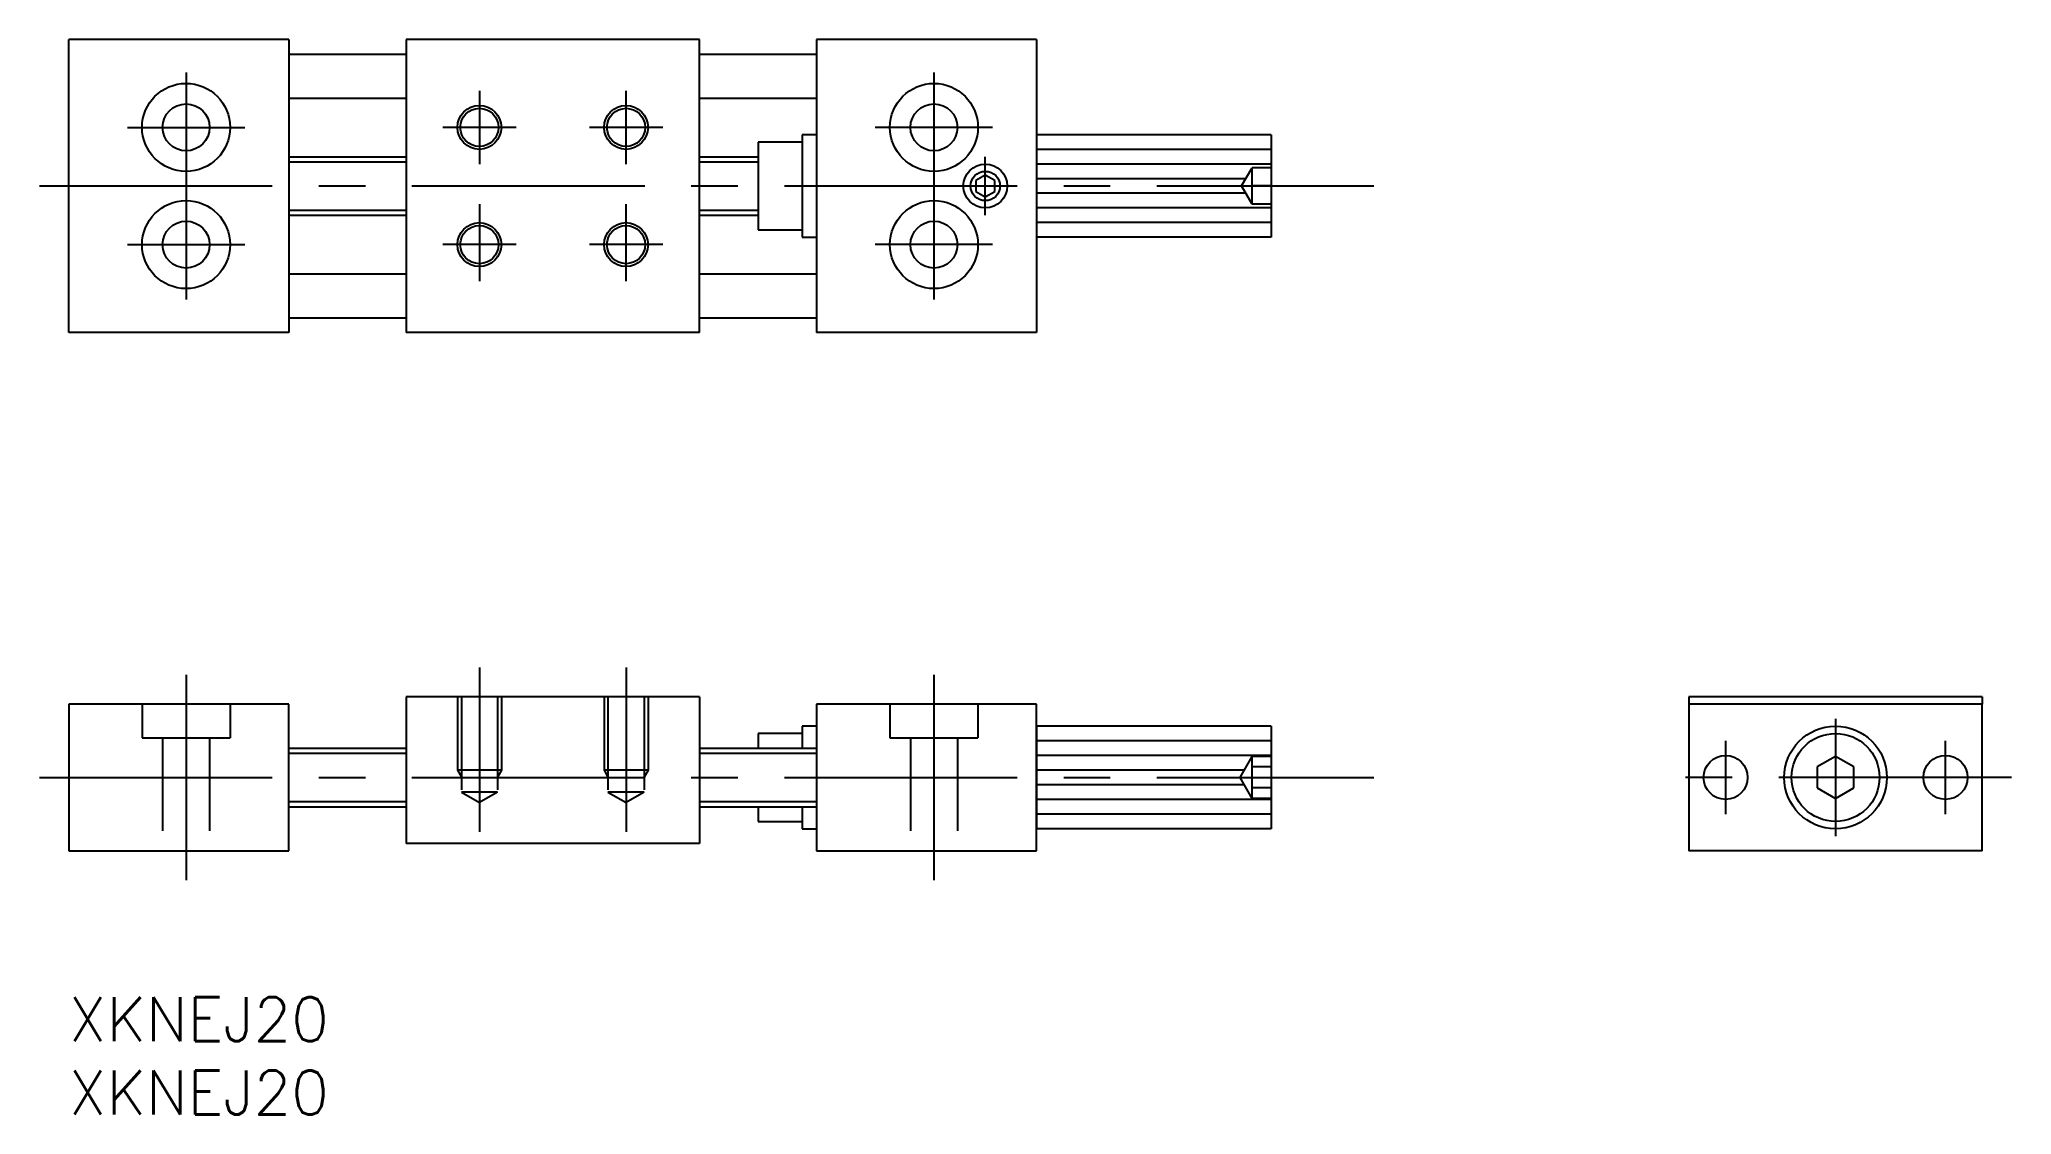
# Model space of a CAD drawing. Extents: x -2 to 132, y -8 to 65.
import ezdxf

# ---------------------------------------------------------------- set-up
doc = ezdxf.new("R2010")
doc.units = 0
doc.header["$LTSCALE"] = 0.5
doc.linetypes.add('CENTER', pattern=[50.8, 31.75, -6.35, 6.35, -6.35])
doc.linetypes.add('DASHED', pattern=[19.05, 12.7, -6.35])
for name, color, linetype in [('MSM_CENTER', 1, 'CENTER'), ('MSM_CONTINUOUS', 7, 'CONTINUOUS'), ('MSM_DASHED', 4, 'DASHED'), ('MSM_NARROW', 5, 'CONTINUOUS'), ('MSM_PART_NUMBER', 7, 'CONTINUOUS')]:
    doc.layers.add(name, color=color, linetype=linetype)
doc.styles.get("Standard").update_dxf_attribs({"font": 'txt.shx', "height": 3, "bigfont": 'bigfont.shx'})

# ---------------------------------------------------------------- blocks, each defined once
blk = doc.blocks.new('*U5')
at = {"layer": 'MSM_PART_NUMBER'}
blk.add_text('XKNEJ20', height=3, dxfattribs=at).set_placement((0, -3))
blk = doc.blocks.new('*U6')
at = {"layer": 'MSM_PART_NUMBER'}
blk.add_text('XKNEJ20', height=3, dxfattribs=at).set_placement((0, -8))

msp = doc.modelspace()

# ---------------------------------------------------------------- linework, layer by layer
at = {"layer": 'MSM_CENTER'}
for p, q in [((8, 63.1), (8, 47.6)), ((59, 63.1), (59, 47.6)), ((28, 61.85), (28, 56.85)), ((38, 56.85), (38, 61.85)), ((4, 59.35), (12, 59.35)), ((30.5, 59.35), (25.5, 59.35)), ((40.5, 59.35), (35.5, 59.35)), ((63, 59.35), (55, 59.35)), ((62.5, 53.35), (62.5, 57.35)), ((-2, 55.35), (89, 55.35)), ((60.5, 55.35), (64.5, 55.35)), ((28, 54.1), (28, 48.85)), ((38, 48.85), (38, 54.1)), ((4, 51.35), (12, 51.35)), ((30.5, 51.35), (25.5, 51.35)), ((40.5, 51.35), (35.5, 51.35)), ((63, 51.35), (55, 51.35)), ((8, 22), (8, 8)), ((28, 22.5), (28, 11.29)), ((38, 22.5), (38, 11.29)), ((59, 22), (59, 8)), ((120.48, 19), (120.48, 11)), ((112.98, 17.5), (112.98, 12.5)), ((127.98, 12.5), (127.98, 17.5)), ((-2, 15), (89, 15)), ((132.48, 15), (108.48, 15))]:
    msp.add_line(p, q, dxfattribs=at)
at = {"layer": 'MSM_CONTINUOUS'}
for p, q in [((0, 45.35), (0, 65.35)), ((15, 65.35), (0, 65.35)), ((15, 65.35), (15, 45.35)), ((23, 65.35), (23, 45.35)), ((43, 65.35), (23, 65.35)), ((43, 45.35), (43, 65.35)), ((51, 65.35), (51, 45.35)), ((66, 65.35), (51, 65.35)), ((66, 65.35), (66, 45.35)), ((15, 64.35), (23, 64.35)), ((43, 64.35), (51, 64.35)), ((15, 61.35), (23, 61.35)), ((43, 61.35), (51, 61.35)), ((50, 58.35), (47, 58.35)), ((47, 58.35), (47, 52.35)), ((51, 58.85), (50, 58.85)), ((50, 58.85), (50, 58.35)), ((50, 58.35), (50, 52.35)), ((66, 58.85), (66, 51.85)), ((82, 58.85), (66, 58.85)), ((82, 58.85), (82, 51.85)), ((15, 57.35), (23, 57.35)), ((43, 57.35), (47, 57.35)), ((62.5, 56.1), (61.85, 55.72)), ((61.85, 55.72), (61.85, 54.97)), ((63.15, 55.72), (62.5, 56.1)), ((63.15, 54.97), (63.15, 55.72)), ((61.85, 54.97), (62.5, 54.6)), ((62.5, 54.6), (63.15, 54.97)), ((15, 53.35), (23, 53.35)), ((43, 53.35), (47, 53.35)), ((66, 53.69), (66, 53.35)), ((47, 52.35), (50, 52.35)), ((50, 52.35), (50, 51.85)), ((50, 51.85), (51, 51.85)), ((82, 51.85), (66, 51.85)), ((15, 49.35), (23, 49.35)), ((43, 49.35), (51, 49.35)), ((15, 46.35), (23, 46.35)), ((43, 46.35), (51, 46.35)), ((15, 45.35), (0, 45.35)), ((43, 45.35), (23, 45.35)), ((66, 45.35), (51, 45.35)), ((23, 20.5), (23, 10.5)), ((43, 20.5), (23, 20.5)), ((43, 20.5), (43, 10.5)), ((121.98, 20.5), (110.48, 20.5)), ((110.48, 20.5), (110.48, 20)), ((130.48, 20.5), (121.98, 20.5)), ((130.48, 20.5), (130.48, 20)), ((15, 20), (0, 20)), ((0, 20), (0, 10)), ((15, 10), (15, 20)), ((66, 20), (51, 20)), ((51, 20), (51, 10)), ((66, 10), (66, 20)), ((130.48, 20), (110.48, 20)), ((110.48, 20), (110.48, 10)), ((130.48, 10), (130.48, 20)), ((50, 18), (47, 18)), ((47, 18), (47, 17)), ((51, 18.5), (50, 18.5)), ((50, 18.5), (50, 18)), ((50, 18), (50, 17)), ((82, 18.5), (66, 18.5)), ((66, 18.5), (66, 11.5)), ((82, 18.5), (82, 11.5)), ((15, 17), (23, 17)), ((43, 17), (51, 17)), ((120.48, 16.44), (119.23, 15.72)), ((121.73, 15.72), (120.48, 16.44)), ((119.23, 15.72), (119.23, 14.28)), ((121.73, 14.28), (121.73, 15.72)), ((119.23, 14.28), (120.48, 13.56)), ((120.48, 13.56), (121.73, 14.28)), ((15, 13), (23, 13)), ((43, 13), (51, 13)), ((47, 13), (47, 12)), ((50, 13), (50, 12)), ((47, 12), (50, 12)), ((50, 12), (50, 11.5)), ((50, 11.5), (51, 11.5)), ((82, 11.5), (66, 11.5)), ((0, 10), (15, 10)), ((43, 10.5), (23, 10.5)), ((51, 10), (66, 10)), ((130.48, 10), (110.48, 10))]:
    msp.add_line(p, q, dxfattribs=at)
for centre, radius in [((8, 59.35), 3), ((59, 59.35), 3), ((8, 59.35), 1.6), ((28, 59.35), 1.3), ((38, 59.35), 1.3), ((59, 59.35), 1.6), ((62.5, 55.35), 1), ((8, 51.35), 3), ((59, 51.35), 3), ((8, 51.35), 1.6), ((28, 51.35), 1.3), ((38, 51.35), 1.3), ((59, 51.35), 1.6), ((120.48, 15), 3.5), ((120.48, 15), 3), ((112.98, 15), 1.5), ((127.98, 15), 1.5)]:
    msp.add_circle(centre, radius, dxfattribs=at)
at = {"layer": 'MSM_DASHED'}
for p, q in [((79.98, 55.35), (80.7, 56.6)), ((80.7, 54.1), (80.7, 56.6)), ((82, 56.6), (80.7, 56.6)), ((80.7, 54.1), (79.98, 55.35)), ((82, 55.35), (80.7, 55.35)), ((82, 54.1), (80.7, 54.1)), ((26.5, 20.5), (26.5, 15.5)), ((26.77, 20.5), (26.77, 14)), ((29.23, 20.5), (29.23, 14)), ((29.5, 20.5), (29.5, 15.5)), ((36.5, 20.5), (36.5, 15.5)), ((36.77, 20.5), (36.77, 14)), ((39.23, 20.5), (39.23, 14)), ((39.5, 20.5), (39.5, 15.5)), ((5, 20), (5, 17.7)), ((11, 20), (11, 17.7)), ((56, 20), (56, 17.7)), ((62, 20), (62, 17.7)), ((5, 17.7), (11, 17.7)), ((6.4, 17.7), (6.4, 10)), ((9.6, 17.7), (9.6, 10)), ((56, 17.7), (62, 17.7)), ((57.4, 17.7), (57.4, 10)), ((60.6, 17.7), (60.6, 10)), ((79.87, 15), (80.7, 16.44)), ((80.7, 13.56), (80.7, 16.44)), ((82, 16.44), (80.7, 16.44)), ((29.5, 15.5), (26.5, 15.5)), ((26.5, 15.5), (26.77, 15.03)), ((29.5, 15.5), (29.23, 15.03)), ((39.5, 15.5), (36.5, 15.5)), ((36.5, 15.5), (36.77, 15.03)), ((39.5, 15.5), (39.23, 15.03)), ((80.7, 13.56), (79.87, 15)), ((82, 15.72), (80.7, 15.72)), ((29.23, 14), (26.77, 14)), ((26.77, 14), (28, 13.29)), ((29.23, 14), (28, 13.29)), ((39.23, 14), (36.77, 14)), ((36.77, 14), (38, 13.29)), ((39.23, 14), (38, 13.29)), ((82, 14.28), (80.7, 14.28)), ((82, 13.56), (80.7, 13.56))]:
    msp.add_line(p, q, dxfattribs=at)
at = {"layer": 'MSM_NARROW'}
for p, q in [((82, 57.85), (66, 57.85)), ((15, 57), (23, 57)), ((43, 57), (47, 57)), ((82, 56.85), (66, 56.85)), ((80.27, 55.85), (66, 55.85)), ((80.27, 54.85), (66, 54.85)), ((82, 53.85), (66, 53.85)), ((15, 53.7), (23, 53.7)), ((43, 53.7), (47, 53.7)), ((82, 52.85), (66, 52.85)), ((82, 17.5), (66, 17.5)), ((15, 16.65), (23, 16.65)), ((43, 16.65), (51, 16.65)), ((82, 16.5), (66, 16.5)), ((80.16, 15.5), (66, 15.5)), ((80.16, 14.5), (66, 14.5)), ((82, 13.5), (66, 13.5)), ((15, 13.35), (23, 13.35)), ((43, 13.35), (51, 13.35)), ((82, 12.5), (66, 12.5))]:
    msp.add_line(p, q, dxfattribs=at)
for centre in [(28, 59.35), (38, 59.35), (62.5, 55.35), (28, 51.35), (38, 51.35)]:
    msp.add_circle(centre, 1.5, dxfattribs=at)

# ---------------------------------------------------------------- block references
at = {"layer": 'MSM_CONTINUOUS'}
for name in ['*U5', '*U6']:
    msp.add_blockref(name, (0, 0), dxfattribs=at)

doc.saveas('drawing.dxf')
